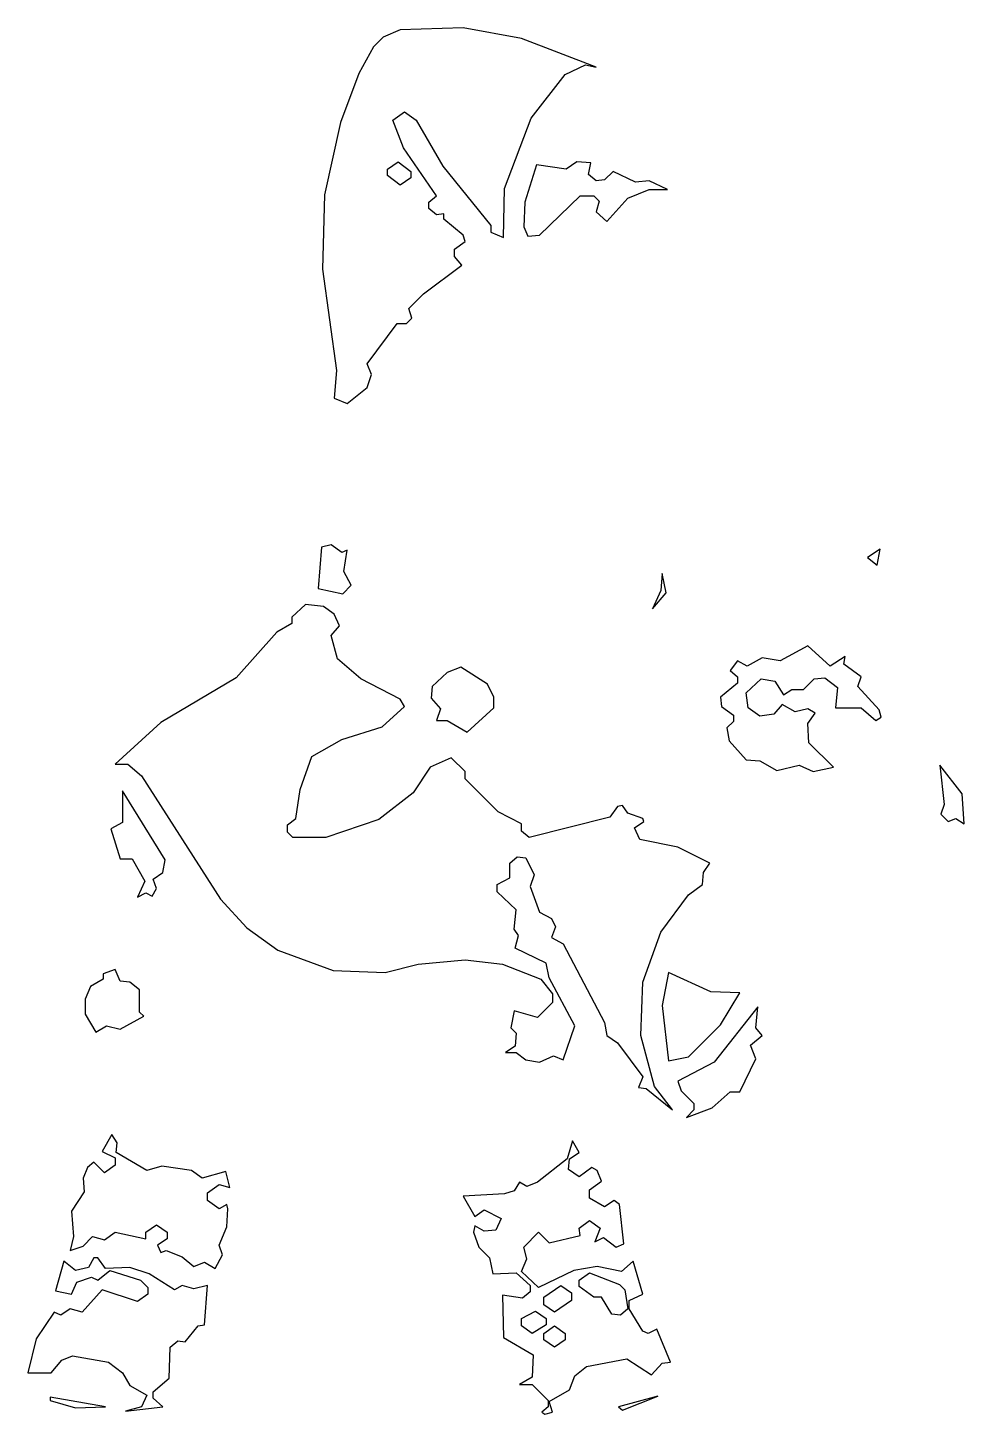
# Model space of a CAD drawing. Header units: millimetres. Extents: x 2.2 to 28.8, y 2.3 to 41.8.
import ezdxf

# ---------------------------------------------------------------- set-up
doc = ezdxf.new("R2010")
doc.units = ezdxf.units.MM
doc.layers.add('FILL_WHITE', color=7, linetype='Continuous')

msp = doc.modelspace()

# ---------------------------------------------------------------- linework, layer by layer
at = {"layer": 'FILL_WHITE'}
for points in [[(18.364, 40.667), (16.242, 41.485), (14.576, 41.788), (12.788, 41.727), (12.303, 41.515), (12.03, 41.242), (11.606, 40.485), (11.091, 39.091), (10.636, 37.03), (10.576, 34.909), (10.97, 32.03), (10.909, 31.242), (11.273, 31.091), (11.848, 31.545), (11.97, 31.909), (11.848, 32.212), (12.697, 33.364), (12.97, 33.364), (13.121, 33.515), (13.03, 33.788), (13.455, 34.212), (14.545, 35.03), (14.333, 35.273), (14.333, 35.485), (14.636, 35.697), (14.576, 35.879), (14.03, 36.333), (14.03, 36.485), (13.818, 36.455), (13.606, 36.636), (13.606, 36.818), (13.818, 37), (12.879, 38.364), (12.576, 39.152), (12.909, 39.394), (13.242, 39.152), (14, 37.848), (15.364, 36.152), (15.364, 35.97), (15.727, 35.818), (15.758, 37.212), (16.515, 39.212), (17.485, 40.455), (18.061, 40.727)], [(12.727, 37.97), (13.091, 37.697), (13.091, 37.515), (12.788, 37.303), (12.424, 37.576), (12.424, 37.758)], [(16.303, 36.121), (16.424, 35.848), (16.758, 35.879), (17.909, 37), (18.303, 37), (18.455, 36.848), (18.364, 36.545), (18.667, 36.273), (19.273, 36.939), (19.879, 37.182), (20.394, 37.182), (19.879, 37.424), (19.485, 37.394), (18.848, 37.697), (18.606, 37.455), (18.364, 37.424), (18.152, 37.606), (18.212, 37.939), (17.818, 37.97), (17.515, 37.758), (16.667, 37.879), (16.333, 36.818)], [(10.545, 27), (10.455, 25.818), (11.152, 25.667), (11.394, 25.909), (11.182, 26.303), (11.273, 26.909), (11.121, 26.848), (10.818, 27.061)], [(26.455, 26.939), (26.091, 26.697), (26.364, 26.485)], [(20.242, 26.242), (20.212, 25.758), (19.97, 25.242), (20.364, 25.697)], [(4.667, 20.818), (5.03, 20.818), (5.424, 20.485), (7.667, 16.97), (8.424, 16.152), (9.303, 15.515), (10.879, 14.939), (12.364, 14.879), (13.303, 15.121), (14.636, 15.242), (15.697, 15.121), (16.788, 14.697), (17.121, 14.273), (17.121, 14.03), (16.697, 13.606), (16.03, 13.788), (15.939, 13.303), (16.091, 13.152), (16.061, 12.788), (15.788, 12.606), (16.091, 12.606), (16.364, 12.394), (16.758, 12.333), (17.152, 12.515), (17.424, 12.394), (17.758, 13.364), (17.03, 14.727), (16.939, 15.152), (16.061, 15.576), (16.152, 15.939), (16.03, 16.121), (16.091, 16.667), (15.545, 17.182), (15.545, 17.394), (15.909, 17.576), (15.909, 18), (16.121, 18.182), (16.364, 18.152), (16.606, 17.667), (16.485, 17.333), (16.758, 16.606), (17.091, 16.424), (17.212, 16.182), (17.091, 15.879), (17.424, 15.697), (18.606, 13.455), (18.667, 13.091), (18.97, 12.879), (19.697, 11.909), (19.576, 11.606), (19.788, 11.576), (20.545, 10.97), (20.03, 11.636), (19.636, 13.091), (19.697, 14.606), (20.212, 16.03), (21, 17.091), (21.394, 17.394), (21.424, 17.727), (21.606, 18), (20.697, 18.455), (19.606, 18.667), (19.455, 19), (19.727, 19.182), (19.697, 19.273), (19.273, 19.424), (19.121, 19.636), (18.97, 19.606), (18.758, 19.303), (16.455, 18.727), (16.242, 18.909), (16.242, 19.121), (15.576, 19.455), (14.636, 20.394), (14.636, 20.606), (14.242, 21), (13.636, 20.727), (13.152, 20), (12.182, 19.242), (10.667, 18.727), (9.727, 18.727), (9.576, 18.879), (9.576, 19.091), (9.818, 19.273), (9.939, 20.091), (10.273, 21.03), (11.121, 21.515), (12.273, 21.879), (12.909, 22.455), (12.788, 22.667), (11.667, 23.242), (11, 23.818), (10.818, 24.485), (11.061, 24.758), (10.909, 25.091), (10.606, 25.303), (10.091, 25.364), (9.697, 25), (9.697, 24.818), (9.273, 24.576), (8.121, 23.273), (5.97, 22)], [(25.455, 23.879), (25.03, 23.606), (24.394, 24.182), (23.606, 23.758), (23.091, 23.848), (22.667, 23.606), (22.394, 23.758), (22.182, 23.485), (22.394, 23.303), (22.394, 23.121), (21.909, 22.727), (21.939, 22.455), (22.273, 22.212), (22.273, 22.03), (22.091, 21.848), (22.152, 21.485), (22.636, 20.939), (23.03, 20.909), (23.515, 20.636), (24.152, 20.788), (24.545, 20.606), (25.121, 20.727), (24.424, 21.424), (24.394, 21.97), (24.606, 22.273), (24.394, 22.394), (24.03, 22.303), (23.667, 22.515), (23.424, 22.242), (23.03, 22.182), (22.697, 22.424), (22.636, 22.848), (23.061, 23.242), (23.455, 23.182), (23.697, 22.788), (23.939, 22.939), (24.273, 22.939), (24.576, 23.242), (24.879, 23.273), (25.242, 23), (25.182, 22.424), (25.909, 22.424), (26.333, 22.061), (26.485, 22.152), (26.424, 22.364), (25.818, 23.03), (25.909, 23.303), (25.424, 23.667)], [(14.515, 23.576), (14.121, 23.424), (13.697, 23.03), (13.667, 22.697), (13.939, 22.394), (13.818, 22.061), (14.121, 22.061), (14.697, 21.727), (15.455, 22.424), (15.455, 22.727), (15.273, 23.091)], [(28.152, 20.788), (28.273, 19.667), (28.182, 19.394), (28.394, 19.182), (28.606, 19.273), (28.848, 19.121), (28.788, 19.97)], [(4.879, 20.061), (4.879, 19.152), (4.545, 18.97), (4.818, 18.121), (5.152, 18.121), (5.515, 17.485), (5.303, 17.03), (5.545, 17.152), (5.727, 17.061), (5.848, 17.273), (5.758, 17.545), (6.03, 17.727), (6.091, 18.091)], [(4.667, 14.97), (4.333, 14.848), (4.333, 14.697), (3.97, 14.485), (3.818, 14.121), (3.818, 13.697), (4.121, 13.182), (4.424, 13.364), (4.818, 13.273), (5.485, 13.636), (5.364, 13.758), (5.364, 14.394), (5.091, 14.606), (4.818, 14.636)], [(22.455, 14.303), (21.636, 14.333), (20.424, 14.879), (20.242, 13.939), (20.424, 12.364), (21, 12.485), (21.909, 13.394)], [(22.97, 13.909), (21.727, 12.333), (20.697, 11.788), (20.788, 11.515), (21.152, 11.152), (21.152, 10.97), (20.939, 10.758), (21.667, 11.03), (22.182, 11.485), (22.455, 11.485), (22.909, 12.424), (22.758, 12.818), (23.091, 13.091), (22.909, 13.303)], [(4.303, 9.788), (4.667, 9.606), (4.667, 9.394), (4.364, 9.182), (4.061, 9.485), (3.879, 9.333), (3.758, 9.03), (3.788, 8.636), (3.424, 8.091), (3.485, 7.364), (3.394, 6.97), (3.758, 7.091), (4.03, 7.364), (4.364, 7.273), (4.667, 7.485), (5.545, 7.303), (5.545, 7.485), (5.848, 7.697), (6.152, 7.485), (6.152, 7.303), (5.879, 7.121), (5.97, 6.909), (6.121, 6.97), (6.576, 6.788), (6.909, 6.515), (7.212, 6.636), (7.515, 6.455), (7.727, 6.848), (7.636, 7.121), (7.848, 7.636), (7.879, 8.152), (7.848, 8.273), (7.636, 8.152), (7.303, 8.394), (7.303, 8.606), (7.636, 8.848), (7.939, 8.758), (7.818, 9.212), (7.152, 9.03), (6.848, 9.242), (6, 9.364), (5.576, 9.242), (4.697, 9.758), (4.727, 10.03), (4.576, 10.273)], [(17.697, 10.091), (17.545, 9.576), (16.697, 8.909), (16.394, 8.788), (16.182, 8.909), (16.03, 8.667), (15.758, 8.576), (14.576, 8.515), (14.909, 7.939), (15.182, 8.121), (15.667, 7.879), (15.515, 7.545), (15.182, 7.515), (14.909, 7.667), (14.879, 7.485), (15.03, 7.061), (15.333, 6.758), (15.424, 6.303), (16.091, 6.333), (16.485, 5.97), (16.485, 5.788), (16.273, 5.606), (15.697, 5.697), (15.727, 4.485), (16.576, 4), (16.545, 3.364), (16.182, 3.152), (16.545, 3.152), (17, 2.697), (17, 2.515), (16.818, 2.364), (16.909, 2.303), (17.121, 2.364), (17.03, 2.667), (17.606, 3), (17.758, 3.394), (18.091, 3.667), (19.242, 3.879), (19.939, 3.424), (20.242, 3.758), (20.485, 3.788), (20.091, 4.727), (19.848, 4.606), (19.697, 4.667), (19.303, 5.303), (19.303, 5.545), (19.697, 5.727), (19.424, 6.667), (19.091, 6.364), (18.394, 6.515), (17.727, 6.394), (16.727, 5.909), (16.242, 6.364), (16.394, 6.727), (16.303, 7.061), (16.727, 7.485), (17.03, 7.182), (17.909, 7.394), (17.879, 7.606), (18.182, 7.818), (18.485, 7.606), (18.333, 7.212), (18.576, 7.333), (18.939, 7.061), (19.152, 7.152), (19.03, 8.273), (18.879, 8.394), (18.606, 8.212), (18.182, 8.455), (18.182, 8.697), (18.515, 8.939), (18.394, 9.242), (18.242, 9.333), (17.879, 9.061), (17.576, 9.273), (17.606, 9.576), (17.879, 9.758)], [(3.212, 6.667), (2.97, 5.818), (3.424, 5.727), (3.576, 6.061), (4, 6.212), (4.182, 6.121), (4.515, 6.394), (5.394, 6.121), (5.606, 5.909), (5.606, 5.727), (5.303, 5.515), (4.303, 5.848), (3.727, 5.212), (3.394, 5.303), (3.121, 5.121), (2.939, 5.212), (2.424, 4.455), (2.182, 3.485), (2.848, 3.485), (3.152, 3.848), (3.455, 3.97), (4.485, 3.788), (4.879, 3.485), (5.091, 3.121), (5.576, 2.848), (5.424, 2.515), (4.97, 2.394), (6.03, 2.515), (5.758, 2.758), (5.758, 2.939), (6.212, 3.333), (6.242, 4.212), (6.455, 4.394), (6.667, 4.364), (7.03, 4.818), (7.212, 4.848), (7.303, 5.97), (6.909, 5.879), (6.576, 5.97), (6.364, 5.848), (5.636, 6.303), (5.091, 6.485), (4.394, 6.455), (4.182, 6.758), (4.061, 6.758), (3.909, 6.485), (3.545, 6.394)], [(17.879, 6.121), (18.182, 6.333), (19.03, 6), (19.182, 5.848), (19.273, 5.303), (19.061, 5.121), (18.818, 5.152), (18.515, 5.636), (18.303, 5.636), (17.879, 5.939)], [(17.364, 5.97), (17.667, 5.758), (17.667, 5.545), (17.182, 5.212), (16.879, 5.424), (16.879, 5.636)], [(16.636, 5.242), (16.939, 5.03), (16.939, 4.848), (16.545, 4.606), (16.242, 4.818), (16.242, 5.03)], [(17.182, 4.818), (17.485, 4.606), (17.485, 4.424), (17.182, 4.212), (16.879, 4.424), (16.879, 4.606)], [(2.818, 2.788), (2.818, 2.697), (3.545, 2.485), (4.394, 2.515)], [(20.121, 2.818), (19, 2.515), (19.121, 2.424)]]:
    msp.add_lwpolyline(points, close=True, dxfattribs=at)

doc.saveas('drawing.dxf')
